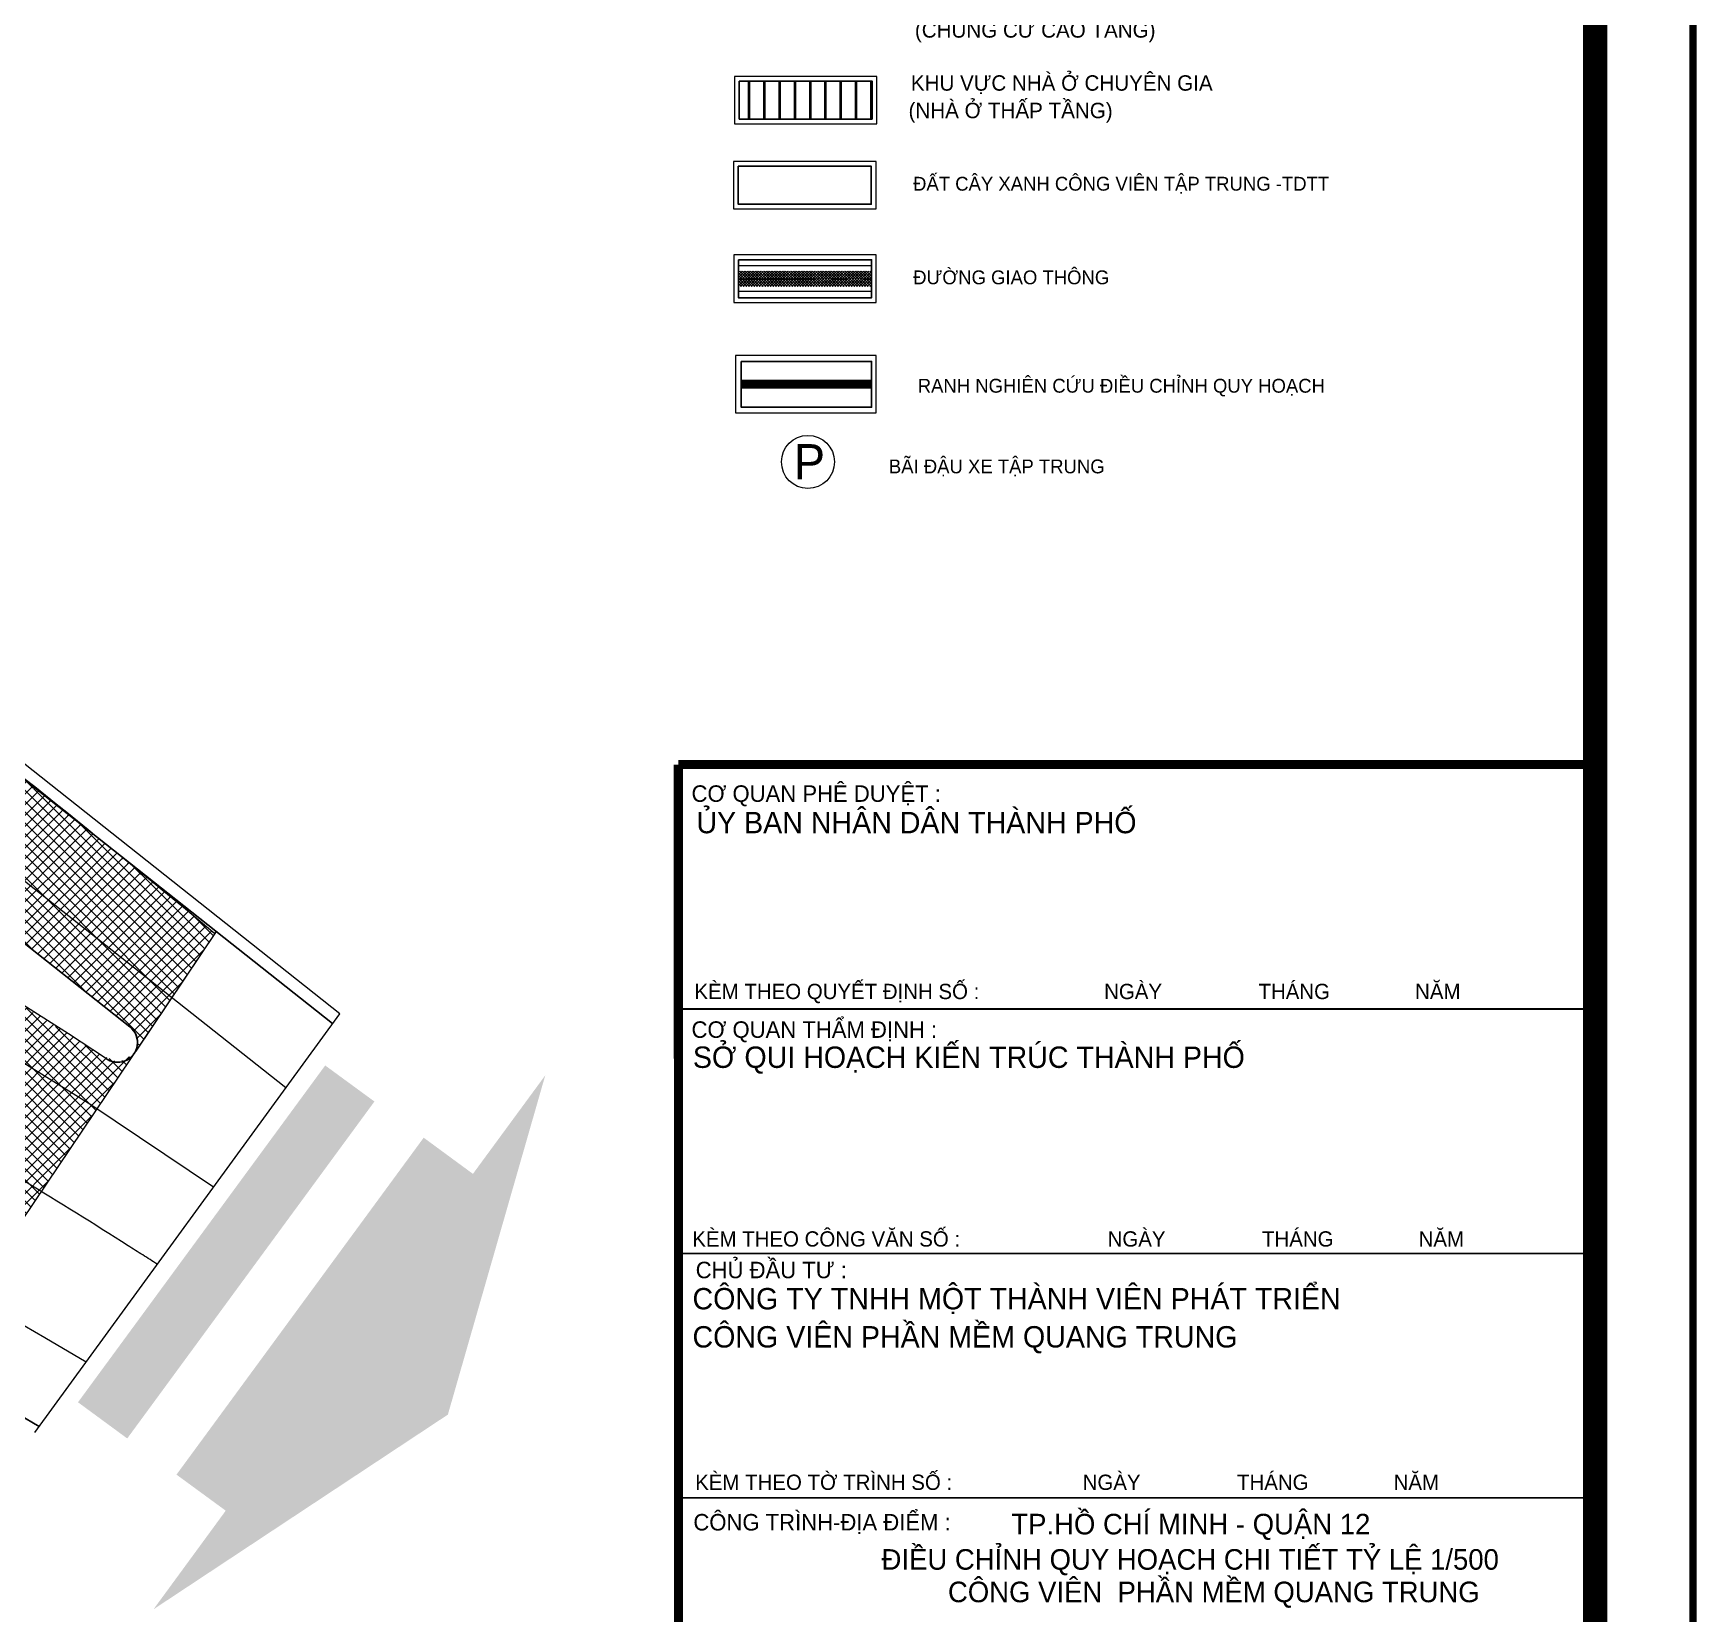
# Model space of a CAD drawing. Header units: millimetres. Extents: x 89040 to 596321, y -313033 to 2401191.
# Drawn here: x 596184.4 to 596320.6, y 1199973.7 to 1200103 of the extents above; entities that cross this region are included whole.
import ezdxf

# ---------------------------------------------------------------- set-up
doc = ezdxf.new("R2010")
doc.units = ezdxf.units.MM
doc.header["$MEASUREMENT"] = 0
for name, pattern in [('CENTER', [50.8, 31.75, -6.35, 6.35, -6.35]), ('DASHDOT2', [0.5, 0.25, -0.125, 0, -0.125]), ('HIDDEN', [0.375, 0.25, -0.125])]:
    doc.linetypes.add(name, pattern=pattern)
for name, color, linetype, lineweight in [('0-Text', 7, 'Continuous', 25), ('1', 8, 'Continuous', 13), ('BHATCH', 30, 'Continuous', 18), ('BOVIA', 3, 'Continuous', 25), ('dung', 7, 'Continuous', 25), ('H-Dcu moi', 50, 'Continuous', 40), ('KHUNG', 7, 'Continuous', 25), ('KHUNGTEN', 7, 'Continuous', 25), ('LEDUONG', 6, 'Continuous', 20), ('MEPDUONG', 7, 'Continuous', 25), ('RANHDAT', 1, 'DASHDOT2', 25), ('TEXT', 7, 'Continuous', 25), ('truc', 8, 'CENTER', 9)]:
    doc.layers.add(name, color=color, linetype=linetype, lineweight=lineweight)
doc.layers.add('DUONG NOI BO CONG TRINH', color=7, linetype='Continuous', lineweight=20, true_color=0x5e5e5e)
doc.styles.add('FRANKO', font='VFRANKO.TTF')
doc.styles.add('STYLE1', font='VFRANKO.TTF')
doc.styles.add('WMF-VNI-FRANKO0', font='VFRANKO.TTF')
pattern_1 = [(45, (594650.35277, 1198136.11867), (-0.44194174, 0.44194174), []), (135, (594650.35277, 1198136.11867), (-0.44194174, -0.44194174), [])]

msp = doc.modelspace()

# ---------------------------------------------------------------- hatches: boundary and pattern name
at = {"layer": 'DUONG NOI BO CONG TRINH'}
h = msp.add_hatch(dxfattribs=at)
h.set_pattern_fill('NET', color=256, scale=5, angle=45, style=0)
h.set_pattern_definition(pattern_1)
edge = h.paths.add_edge_path()
edge.add_line((596199.41, 1200029.48), (596192.82, 1200019.7))
edge.add_arc((596191.33, 1200020.39), 1.65, 335.271, 411.367)
edge.add_line((596192.35, 1200021.68), (596145.5, 1200058.77))
edge.add_arc((596171.57, 1200099.68), 48.51, 184.8378, 237.4987, ccw=False)
edge.add_arc((596168.78, 1200092.48), 45.65, 128.6174, 176.0982, ccw=False)
edge.add_arc((596010.24, 1200298.04), 213.95, 307.4324, 318.7889)
edge.add_arc((596113.51, 1200199.5), 71.59, 323.6732, 334.2567)
edge.add_line((596178, 1200168.4), (596187.43, 1200163.79))
edge.add_arc((596109.73, 1200201.8), 86.5, 314.6082, 333.9303, ccw=False)
edge.add_arc((595803.41, 1200548.02), 548.67, 309.0138, 311.9912, ccw=False)
edge.add_arc((596169.16, 1200092.54), 35.57, 124.9228, 175.0827)
edge.add_arc((596167.08, 1200098.15), 33.45, 184.3934, 231.8687)
edge.add_arc((596537.02, 1200529.1), 601.37, 229.49595, 232.54858)
edge.add_arc((595615.42, 1199327.23), 913.17, 50.25191, 52.49928, ccw=False)
edge.add_line((596199.31, 1200029.33), (596199.41, 1200029.48))
h = msp.add_hatch(dxfattribs=at)
h.set_pattern_fill('NET', color=256, scale=1.25, angle=45, style=0)
h.set_pattern_definition([(45, (595792.56319, 1199470.77455), (-0.110485435, 0.110485435), []), (135, (595792.56319, 1199470.77455), (-0.110485435, -0.110485435), [])])
h.paths.add_polyline_path([(596253.04, 1200083.51), (596242.15, 1200083.51), (596242.15, 1200082.9), (596253.04, 1200082.9)])
h.paths.add_polyline_path([(596253.04, 1200082.9), (596242.15, 1200082.9), (596242.15, 1200082.27), (596253.04, 1200082.27)])
h = msp.add_hatch(dxfattribs=at)
h.set_pattern_fill('NET', color=256, scale=5, angle=45, style=0)
h.set_pattern_definition(pattern_1)
edge = h.paths.add_edge_path()
edge.add_line((596138.58, 1200047.96), (596135.25, 1200040.68))
edge.add_line((596135.25, 1200040.68), (596135.6, 1200039.88))
edge.add_line((596135.6, 1200039.88), (596135.51, 1200039.47))
edge.add_line((596135.51, 1200039.47), (596134.6, 1200038.88))
edge.add_line((596134.6, 1200038.88), (596131.42, 1200031.45))
edge.add_line((596131.42, 1200031.45), (596148.74, 1200023.55))
edge.add_line((596148.74, 1200023.55), (596155.93, 1200019.98))
edge.add_line((596155.93, 1200019.98), (596162.16, 1200016.73))
edge.add_line((596162.16, 1200016.73), (596169.16, 1200012.91))
edge.add_line((596169.16, 1200012.91), (596174.54, 1200009.84))
edge.add_line((596174.54, 1200009.84), (596178.59, 1200007.45))
edge.add_line((596178.59, 1200007.45), (596181.64, 1200005.63))
edge.add_line((596181.64, 1200005.63), (596182, 1200005.41))
edge.add_line((596182, 1200005.41), (596182.32, 1200004.94))
edge.add_line((596182.32, 1200004.94), (596182.38, 1200004.55))
edge.add_line((596182.38, 1200004.55), (596182.22, 1200003.96))
edge.add_line((596182.22, 1200003.96), (596192.62, 1200019.4))
edge.add_line((596192.62, 1200019.4), (596191.35, 1200018.78))
edge.add_line((596191.35, 1200018.78), (596189.83, 1200019.47))
edge.add_line((596189.83, 1200019.47), (596174.51, 1200029.13))
edge.add_line((596174.51, 1200029.13), (596163.9, 1200035.22))
edge.add_line((596163.9, 1200035.22), (596153.97, 1200040.48))
edge.add_line((596153.97, 1200040.48), (596145.47, 1200044.71))
edge.add_line((596145.47, 1200044.71), (596138.55, 1200047.88))
at = {"layer": 'H-Dcu moi'}
h = msp.add_hatch(dxfattribs=at)
h.set_pattern_fill('ANSI31', color=256, scale=10, angle=45, style=0)
h.set_pattern_definition([(90, (27179.2854, 3.9991), (-1.25, 2e-16), [])])
h.paths.add_polyline_path([(596242.21, 1200099.07), (596242.21, 1200095.96), (596253.09, 1200095.96), (596253.09, 1200099.07)])
at = {"layer": 'LEDUONG'}
h = msp.add_hatch(color=256, dxfattribs=at)
h.paths.add_polyline_path([(596212.36, 1200015.58), (596208.33, 1200018.53), (596188.1, 1199990.97), (596192.13, 1199988.01)])
h.paths.add_polyline_path([(596226.34, 1200017.72), (596220.42, 1200009.66), (596216.39, 1200012.62), (596196.16, 1199985.05), (596200.19, 1199982.1), (596194.28, 1199974.03), (596218.37, 1199989.96)])

# ---------------------------------------------------------------- linework, layer by layer
at = {"layer": '1', "color": 3}
msp.add_lwpolyline([(596190.34, 1200019.13), (596187.32, 1200021.12), (596183.08, 1200023.83), (596178.81, 1200026.51), (596174.51, 1200029.13), (596170.2, 1200031.7)], dxfattribs=at)
at = {"layer": 'BHATCH'}
for points in [[(596241.82, 1200099.45), (596241.82, 1200095.57), (596253.48, 1200095.57), (596253.48, 1200099.45)], [(596241.75, 1200092.5), (596241.75, 1200088.61), (596253.41, 1200088.61), (596253.41, 1200092.5)], [(596241.76, 1200084.85), (596241.76, 1200080.96), (596253.42, 1200080.96), (596253.42, 1200084.85)], [(596241.91, 1200076.61), (596241.91, 1200071.93), (596253.42, 1200071.93), (596253.42, 1200076.61)]]:
    msp.add_lwpolyline(points, close=True, dxfattribs=at)
at = {"layer": 'BOVIA'}
msp.add_line((596192.35, 1200021.68), (596150.24, 1200054.98), dxfattribs=at)
msp.add_arc((596191.35, 1200020.41), 1.62, 231.6632, 51.6632, dxfattribs=at)
at = {"layer": 'DUONG NOI BO CONG TRINH'}
msp.add_line((596199.41, 1200029.48), (596175.72, 1199994.31), dxfattribs=at)
msp.add_lwpolyline([(596199.41, 1200029.48), (596192.82, 1200019.7, 0.344796), (596192.35, 1200021.68), (596145.5, 1200058.77, -0.233907), (596123.23, 1200095.59, -0.21019), (596140.28, 1200128.15, 0.049593), (596171.19, 1200157.09, 0.046212), (596178, 1200168.4), (596187.43, 1200163.79, -0.084509), (596170.48, 1200140.22, -0.012992), (596148.8, 1200121.7, 0.222426), (596133.73, 1200095.59, 0.210165), (596146.43, 1200071.84, 0.01332), (596171.33, 1200051.69, -0.009806), (596199.31, 1200029.33)], format="xyb", close=True, dxfattribs=at)
at = {"layer": 'KHUNGTEN', "color": 7}
for points, const_width in [([(595240.78, 1199890.06), (596320.27, 1199890.06), (596320.27, 1200956.63), (595240.73, 1200956.63), (595240.78, 1199890.06)], 0.6), ([(596237.23, 1200043.15), (596237.27, 1199898.06)], 0.75), ([(596237.23, 1200043.15), (596312.23, 1200043.15)], 0.75), ([(596237.23, 1200023.15), (596312.23, 1200023.15)], 0.15), ([(596237.27, 1200003.15), (596312.27, 1200003.15)], 0.15), ([(596237.27, 1199983.15), (596312.27, 1199983.15)], 0.15)]:
    msp.add_lwpolyline(points, dxfattribs=dict(at, const_width=const_width))
at = {"layer": 'KHUNGTEN', "linetype": 'Continuous', "lineweight": 0, "ltscale": 1.5, "const_width": 2}
msp.add_lwpolyline([(595248.73, 1199898.06), (596312.27, 1199898.06), (596312.27, 1200948.63), (595248.73, 1200948.63)], close=True, dxfattribs=at)
at = {"layer": 'LEDUONG'}
for p, q in [((596209.53, 1200022.76), (596157.37, 1200064)), ((596184.56, 1199988.51), (596209.53, 1200022.76))]:
    msp.add_line(p, q, dxfattribs=at)
for points in [[(596242.15, 1200083.98), (596253.04, 1200083.98)], [(596242.15, 1200081.88), (596253.04, 1200081.88)]]:
    msp.add_lwpolyline(points, dxfattribs=at)
at = {"layer": 'LEDUONG', "linetype": 'ByBlock'}
msp.add_circle((596247.84, 1200067.91), 2.17, dxfattribs=at)
at = {"layer": 'MEPDUONG'}
msp.add_line((596208.94, 1200021.95), (596156.75, 1200063.22), dxfattribs=at)
msp.add_arc((595933, 1199564.62), 493.5, 59.3056, 73.5533, dxfattribs=at)
at = {"layer": 'RANHDAT', "linetype": 'HIDDEN', "ltscale": 20, "const_width": 0.75}
msp.add_lwpolyline([(596253.04, 1200074.27), (596242.38, 1200074.27)], dxfattribs=at)
at = {"layer": 'TEXT'}
for points in [[(596242.21, 1200099.07), (596242.21, 1200095.96), (596253.09, 1200095.96), (596253.09, 1200099.07)], [(596242.14, 1200092.11), (596242.14, 1200089), (596253.02, 1200089), (596253.02, 1200092.11)], [(596242.15, 1200084.46), (596242.15, 1200081.35), (596253.04, 1200081.35), (596253.04, 1200084.46)], [(596242.38, 1200076.14), (596242.38, 1200072.39), (596253.04, 1200072.39), (596253.04, 1200076.14)]]:
    msp.add_lwpolyline(points, close=True, dxfattribs=at)
at = {"layer": 'truc', "color": 171}
msp.add_line((596205.11, 1200016.69), (596152.72, 1200058.12), dxfattribs=at)
msp.add_lwpolyline([(596199.18, 1200008.56), (596189.14, 1200015.32), (596172.14, 1200025.85), (596168.01, 1200028.26), (596154.67, 1200035.59), (596136.74, 1200044.43), (596130.77, 1200047.13), (596099.65, 1200059.37), (596091.75, 1200061.99), (596080.59, 1200065.42), (596061.28, 1200070.64), (596041.81, 1200075.19), (596022.23, 1200079.27), (596002.59, 1200083.08), (595994.42, 1200084.62), (595982.94, 1200086.79), (595963.29, 1200090.51), (595943.64, 1200094.22)], dxfattribs=at)
at = {"layer": 'truc', "color": 171, "ltscale": 0.2}
msp.add_lwpolyline([(596242.15, 1200082.9), (596253.04, 1200082.9)], dxfattribs=at)
at = {"layer": 'truc', "color": 171}
msp.add_lwpolyline([(596194.59, 1200002.26, 0.001326), (596192.2, 1200003.78, 0.005313), (596183.71, 1200009.06, 0.006042), (596175.1, 1200014.14)], format="xyb", dxfattribs=at)
msp.add_arc((595933, 1199564.62), 500, 59.2351, 73.5533, dxfattribs=at)

# ---------------------------------------------------------------- texts
at = {"layer": '0-Text', "style": 'STYLE1'}
for s, p in [('ÑAÁT CAÂY XANH COÂNG VIEÂN TAÄP TRUNG -TDTT', (596256.44, 1200090.11)), ('ÑÖÔØNG GIAO THOÂNG ', (596256.45, 1200082.45)), ('RANH NGHIEÂN CÖÙU ÑIEÀU CHÆNH QUY HOAÏCH ', (596256.82, 1200073.58)), ('BAÕI ÑAÄU XE TAÄP TRUNG ', (596254.46, 1200066.98))]:
    msp.add_text(s, height=1.1317, dxfattribs=at).set_placement(p)
at = {"layer": 'dung', "style": 'WMF-VNI-FRANKO0'}
for s, height, p in [('CÔ QUAN PHEÂ DUYEÄT :', 1.35, (596238.31, 1200040.1)), ('KEØM THEO QUYEÁT ÑÒNH SOÁ :                      NGAØY                 THAÙNG               NAÊM', 1.25, (596238.55, 1200023.96)), ('CÔ QUAN THAÅM ÑÒNH :', 1.35, (596238.31, 1200020.79)), ('KEØM THEO COÂNG VAÊN SOÁ :                          NGAØY                 THAÙNG               NAÊM', 1.25, (596238.37, 1200003.71)), ('CHUÛ ÑAÀU TÖ :', 1.35, (596238.65, 1200001.12)), ('KEØM THEO TÔØ TRÌNH SOÁ :                       NGAØY                 THAÙNG               NAÊM', 1.25, (596238.61, 1199983.8)), ('COÂNG TRÌNH-ÑÒA ÑIEÅM :', 1.35, (596238.46, 1199980.48)), ('TP.HOÀ CHÍ MINH - QUAÄN 12', 1.683, (596264.48, 1199980.16)), ('ÑIEÀU CHÆNH QUY HOAÏCH CHI TIEÁT TYÛ LEÄ 1/500', 1.683, (596253.86, 1199977.27)), (' COÂNG VIEÂN  PHAÀN MEÀM QUANG TRUNG', 1.683, (596258.67, 1199974.61))]:
    msp.add_text(s, height=height, dxfattribs=at).set_placement(p)
at = {"layer": 'KHUNG', "style": 'FRANKO'}
for s, p in [('UÛY BAN NHAÂN DAÂN THAØNH PHOÁ', (596238.71, 1200037.53)), ('SÔÛ QUI HOAÏCH KIEÁN TRUÙC THAØNH PHOÁ', (596238.42, 1200018.33)), ('COÂNG TY TNHH MOÄT THAØNH VIEÂN PHAÙT TRIEÅN ', (596238.39, 1199998.57)), ('COÂNG VIEÂN PHAÀN MEÀM QUANG TRUNG', (596238.39, 1199995.45))]:
    msp.add_text(s, height=1.75, dxfattribs=at).set_placement(p)
at = {"layer": 'KHUNGTEN', "style": 'FRANKO'}
for s, p in [('(CHUNG CÖ CAO TAÀNG)', (596256.59, 1200102.63)), ('KHU VÖÏC NHAØ ÔÛ CHUYEÂN GIA', (596256.26, 1200098.29)), ('(NHAØ ÔÛ THAÁP TAÀNG)', (596256.07, 1200096.04))]:
    msp.add_text(s, height=1.26, dxfattribs=at).set_placement(p)
at = {"layer": 'TEXT', "style": 'STYLE1'}
msp.add_text('P', height=2.88, dxfattribs=at).set_placement((596246.67, 1200066.49))

doc.saveas('drawing.dxf')
